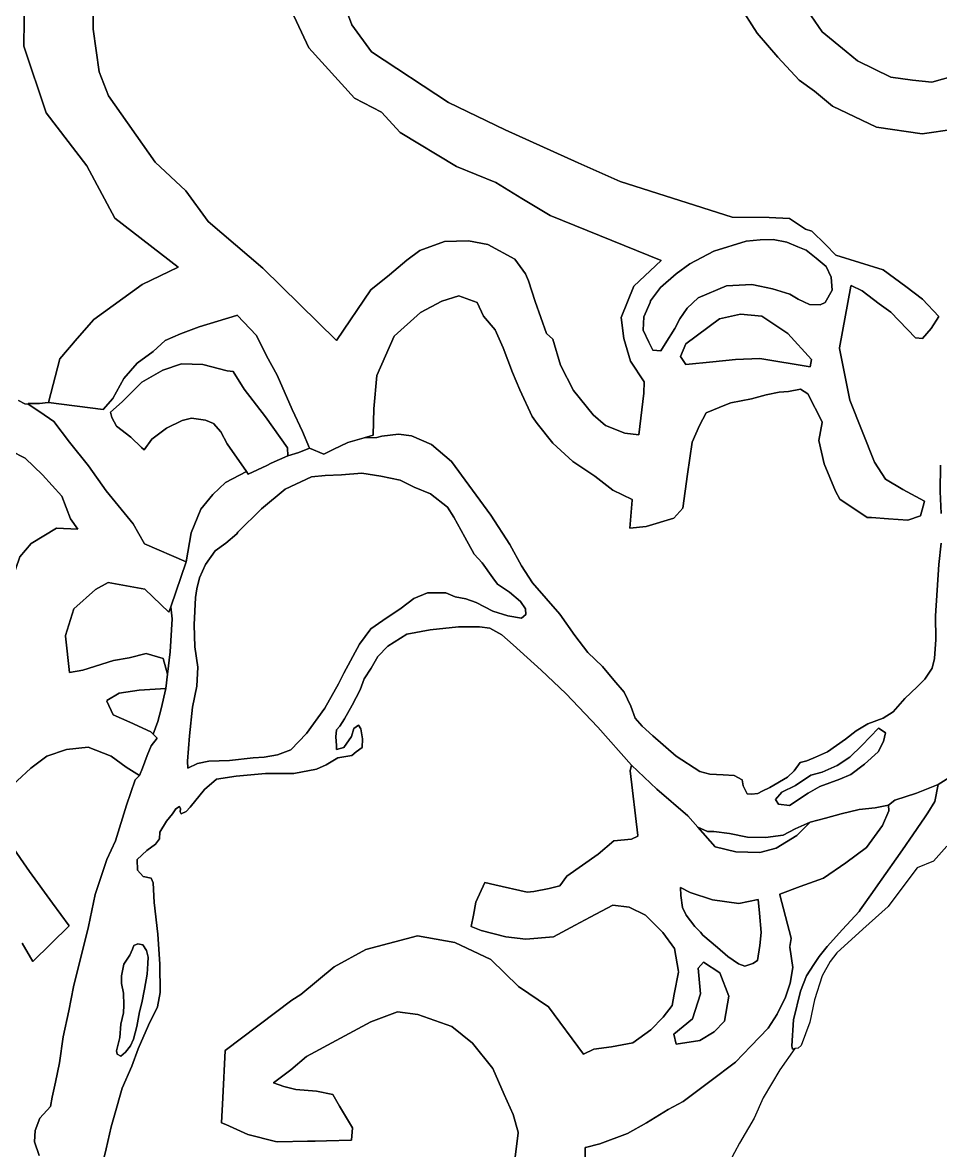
# Model space of a CAD drawing. Header units: inches. Extents: x 288635 to 1232953, y 676945 to 1655780.
# Drawn here: x 583176 to 601569, y 1516182 to 1538781 of the extents above; entities that cross this region are included whole.
import ezdxf

# ---------------------------------------------------------------- set-up
doc = ezdxf.new("R2010")
doc.units = ezdxf.units.IN
doc.header["$MEASUREMENT"] = 0
doc.layers.add('Images', color=7, linetype='Continuous')
picture_1 = doc.add_image_def('image2.jpg', size_in_pixel=(2586, 3753))

msp = doc.modelspace()

# ---------------------------------------------------------------- linework, layer by layer
at = {"color": 1}
for points in [[(583230.8401, 1540398.098), (583200.1698, 1538306.1225), (583648.0283, 1536971.2996), (584463.7546, 1535908.2397), (585028.284, 1534864.1082), (586290.8672, 1533877.3264), (585571.3292, 1533534.2277), (584601.7805, 1532830.0529), (584268.3102, 1532448.6641), (583919.6372, 1532041.9838), (583695.4647, 1531169.2597), (583692.1121, 1531169.6886), (583514.3742, 1531146.1751), (583449.7668, 1531147.6083), (583288.4437, 1531151.1867), (583308.9718, 1531137.2505), (583288.4437, 1531137.7058), (583221.4185, 1531138.3786), (583094.5496, 1531210.9954)], [(589424.5917, 1539677.5081), (589776.1631, 1538735.0328), (590165.1014, 1538195.2817), (591712.917, 1537179.2797), (592847.9817, 1536631.5911), (594308.4847, 1535972.7773), (595150.0947, 1535598.0659), (597398.7773, 1534884.2259), (598135.4352, 1534872.7092), (598542.6182, 1534854.9013), (598868.2841, 1534640.6591), (598991.3229, 1534601.7), (599266.7042, 1534333.7299), (599475.6411, 1534120.2417), (600422.5482, 1533827.0152), (600878.5981, 1533495.5447), (601211.9737, 1533241.5442), (601540.2068, 1532889.8659), (601386.5991, 1532651.7739), (601211.4481, 1532453.3329), (601069.0984, 1532461.2735), (600576.9725, 1532977.2121), (600338.847, 1533143.8999), (600002.6161, 1533409.0672), (599776.857, 1533511.8166), (599775.0558, 1533502.0546), (599547.1188, 1532266.7288), (599548.4168, 1532260.2827), (599547.1188, 1532253.2479), (599756.693, 1531212.4888), (600248.6907, 1529973.6955), (600471.1687, 1529632.0916), (600812.4819, 1529425.7162), (601248.6745, 1529193.9304), (601221.152, 1529091.3418), (601169.6701, 1528899.4461), (600915.6696, 1528812.1334), (600531.5792, 1528839.3217), (600185.2441, 1528863.8374), (600098.0963, 1528863.0774), (599552.4933, 1529229.4401), (599464.1327, 1529390.5132), (599241.8823, 1529938.2018), (599130.2415, 1530405.4458), (599199.1894, 1530766.5324), (599197.3156, 1530770.1998), (599199.1894, 1530780.0133), (598913.6186, 1531338.9156), (598762.0669, 1531438.0519), (598527.5059, 1531390.7672), (598337.0055, 1531374.8922), (598075.0674, 1531319.3296), (597781.3794, 1531239.9544), (597366.2174, 1531162.9802), (597279.2057, 1531127.2922), (596871.8474, 1530960.2134), (596741.5648, 1530708.1409), (596590.752, 1530374.7652), (596502.0136, 1529731.1795), (596408.1891, 1529049.2), (596225.6262, 1528850.7621), (595670.0001, 1528684.0743), (595344.0377, 1528651.0401), (595394.1309, 1529212.3602), (595392.9765, 1529212.9056), (595394.1309, 1529225.8411), (595001.9909, 1529411.0943), (594643.0582, 1529689.7625), (594204.2054, 1529988.4413), (593803.5013, 1530350.8513), (593488.7822, 1530746.4132), (593388.7298, 1530885.4345), (593142.2321, 1531420.2022), (592996.7109, 1531770.7758), (592804.8876, 1532266.8705), (592646.1373, 1532624.0588), (592409.832, 1532900.4933), (592288.9491, 1533173.0703), (591918.5317, 1533305.3622), (591574.5727, 1533199.5287), (591151.2385, 1532974.6324), (590622.0708, 1532498.3814), (590277.3814, 1531710.4677), (590212.7753, 1531040.5983), (590200.0211, 1530511.7382), (590020.2266, 1530460.6328), (589696.0273, 1530368.4813), (589403.2457, 1530224.4832), (589213.6085, 1530131.2144), (589212.0234, 1530130.4348), (588922.9814, 1530250.3494), (588784.8666, 1530588.4167), (588579.61, 1531030.6769), (588275.5426, 1531712.8981), (588063.8755, 1532103.1593), (587866.2147, 1532513.8552), (587473.7074, 1532916.5029), (587464.2243, 1532913.5948), (586716.3128, 1532684.2402), (586344.0804, 1532546.3372), (586033.1944, 1532407.4307), (585792.8681, 1532189.0063), (585473.7951, 1531955.5984), (585206.3698, 1531646.7521), (584988.0881, 1531249.8763), (584790.1919, 1531029.2137), (583695.4647, 1531169.2597), (583919.6372, 1532041.9838), (584268.3102, 1532448.6641), (584601.7805, 1532830.0529), (585571.3292, 1533534.2277), (586290.8672, 1533877.3264), (585028.284, 1534864.1082), (584463.7546, 1535908.2397), (583648.0283, 1536971.2996), (583200.1698, 1538306.1225), (583230.8401, 1540398.098)], [(584611.6908, 1540364.9704), (584588.123, 1538647.1915), (584709.4234, 1537796.8672), (584899.5308, 1537311.9992), (585832.3986, 1535985.91), (586448.1606, 1535406.3668), (586897.1692, 1534794.6595), (587990.104, 1533860.6003), (589467.0152, 1532410.984), (590157.0747, 1533425.5441), (590526.4898, 1533726.791), (590875.7405, 1534020.4791), (591134.4239, 1534211.8203), (591630.9733, 1534395.9234), (592113.993, 1534409.4174), (592500.7823, 1534332.7866), (593043.237, 1534038.8301), (593256.2558, 1533745.2164), (593312.5579, 1533607.7283), (593447.4957, 1533194.9775), (593677.6837, 1532552.0387), (593805.1767, 1532435.4655), (593958.4027, 1531916.5929), (594214.7091, 1531410.5653), (594610.6106, 1530919.4203), (594856.8434, 1530709.4456), (595247.4965, 1530554.2778), (595522.3364, 1530520.0564), (595625.4431, 1531356.6739), (595630.3126, 1531583.6617), (595360.437, 1531996.4126), (595225.4992, 1532448.851), (595174.2751, 1532872.6023), (595425.1716, 1533499.0054), (595972.0256, 1534013.2878), (593747.3862, 1534913.5703), (593180.5306, 1535258.7316), (592661.9462, 1535576.2322), (591871.3103, 1535896.0998), (590745.4546, 1536577.3742), (590365.3583, 1536983.8184), (589825.0954, 1537264.5526), (588912.7869, 1538272.5876), (588465.717, 1539228.5673)], [(588465.717, 1539228.5673), (588912.7869, 1538272.5876), (589825.0954, 1537264.5526), (590365.3583, 1536983.8184), (590745.4546, 1536577.3742), (591871.3103, 1535896.0998), (592661.9462, 1535576.2322), (593180.5306, 1535258.7316), (593747.3862, 1534913.5703), (595972.0256, 1534013.2878), (595425.1716, 1533499.0054), (595174.2751, 1532872.6023), (595225.4992, 1532448.851), (595360.437, 1531996.4126), (595630.3126, 1531583.6617), (595625.4431, 1531356.6739), (595522.3364, 1530520.0564), (595247.4965, 1530554.2778), (594856.8434, 1530709.4456), (594610.6106, 1530919.4203), (594214.7091, 1531410.5653), (593958.4027, 1531916.5929), (593805.1767, 1532435.4655), (593677.6837, 1532552.0387), (593447.4957, 1533194.9775), (593312.5579, 1533607.7283), (593256.2558, 1533745.2164), (593043.237, 1534038.8301), (592500.7823, 1534332.7866), (592113.993, 1534409.4174), (591630.9733, 1534395.9234), (591134.4239, 1534211.8203), (590875.7405, 1534020.4791), (590526.4898, 1533726.791), (590157.0747, 1533425.5441), (589467.0152, 1532410.984), (587990.104, 1533860.6003), (586897.1692, 1534794.6595), (586448.1606, 1535406.3668), (585832.3986, 1535985.91), (584899.5308, 1537311.9992), (584709.4234, 1537796.8672), (584588.123, 1538647.1915), (584611.6908, 1540364.9704)], [(598609.3324, 1539453.7894), (599198.8214, 1538594.4295), (599682.8935, 1538199.1659), (599906.64, 1538014.8766), (600573.3913, 1537684.6759), (601011.5422, 1537627.5258), (601398.893, 1537589.4257), (601824.3438, 1537703.7259), (602164.2516, 1537860.2954), (602832.8006, 1538340.2203), (602825.4138, 1538348.3985), (602832.8006, 1538353.7012), (601943.847, 1539337.8998)], [(601850.3254, 1536647.3892), (601202.6241, 1536552.139), (600288.2222, 1536685.4892), (599405.5705, 1537104.5901), (599046.8807, 1537407.5889), (598737.6185, 1537629.324), (598308.9927, 1538089.6999), (597896.2418, 1538565.9508), (597531.1161, 1539145.3895)], [(583094.5496, 1531210.9954), (583221.4185, 1531138.3786), (583288.4437, 1531137.7058), (583523.4855, 1530978.1391), (583801.3303, 1530789.514), (584118.4892, 1530372.3968), (584499.4899, 1529896.1459), (584848.7406, 1529398.7282), (585389.0534, 1528734.1216), (585622.6699, 1528335.3103), (586455.1787, 1527974.5111), (586146.2811, 1527070.7403), (586110.2442, 1526965.3038), (585625.9677, 1527427.0478), (584888.6569, 1527564.8645), (584636.6996, 1527423.2036), (584203.156, 1527030.9543), (584033.5654, 1526502.9134), (584034.6634, 1526492.8511), (584033.5654, 1526489.4325), (584113.4117, 1525757.6777), (584385.1158, 1525803.0846), (584999.8842, 1525995.849), (585309.4473, 1526051.4116), (585650.7605, 1526138.7243), (585992.0737, 1526035.5366), (586078.3402, 1525721.84), (586047.6363, 1525437.8288), (585515.8227, 1525406.0787), (585111.0094, 1525342.5786), (584865.0759, 1525200.5801), (584869.9356, 1525189.9051), (584865.0759, 1525187.0992), (584991.9467, 1524908.4093), (585325.3223, 1524765.534), (585746.0107, 1524567.0961), (585791.7987, 1524524.0015), (585874.8159, 1524445.8677), (585750.0377, 1524289.0099), (585674.8545, 1524093.581), (585577.6618, 1523840.9411), (585520.0452, 1523691.1742), (585253.8847, 1523858.2631), (584952.2591, 1524080.5135), (584491.8832, 1524263.0764), (584055.3198, 1524215.4513), (583661.7757, 1524084.6123), (583340.9434, 1523842.3881), (582794.6267, 1523331.5217)], [(584813.8824, 1516044.6114), (584849.4425, 1516212.2518), (584949.8785, 1516654.636), (585018.6703, 1516887.4698), (585172.1289, 1517432.5125), (585367.921, 1517871.7217), (585489.6296, 1518215.6808), (585701.2967, 1518691.9317), (585881.2137, 1519062.3491), (585934.1305, 1519348.0997), (585928.8388, 1519914.3092), (585886.5054, 1520517.5604), (585812.4219, 1521152.5616), (585791.2552, 1521544.1458), (585754.2134, 1521634.1043), (585595.4631, 1521671.146), (585479.0462, 1521798.1463), (585473.7546, 1522009.8134), (585664.2549, 1522195.0221), (585838.8803, 1522316.7306), (585918.2554, 1522422.5642), (585923.5471, 1522560.1478), (586062.1891, 1522780.9166), (586179.0293, 1522928.2369), (586250.1494, 1523029.8371), (586321.2696, 1523070.4771), (586340.3196, 1523026.0271), (586333.9696, 1522965.7019), (586353.0196, 1522924.4269), (586451.4448, 1522972.0519), (586531.3492, 1523059.6468), (586823.4497, 1523415.2476), (587064.7502, 1523618.448), (587458.451, 1523681.9481), (588042.6522, 1523732.7482), (588614.1533, 1523732.7482), (589063.7342, 1523821.6484), (589261.8546, 1523908.0085), (589490.4551, 1524045.1688), (589774.9357, 1524095.9689), (589861.2958, 1524167.0891), (589978.1361, 1524253.4492), (589988.2961, 1524426.1696), (589957.816, 1524629.37), (589907.0159, 1524705.5701), (589815.5757, 1524634.45), (589764.7756, 1524476.9697), (589612.3753, 1524258.5292), (589470.135, 1524212.8092), (589465.055, 1524294.0893), (589454.895, 1524471.8897), (589470.135, 1524609.0499), (589536.1752, 1524685.2501), (589627.6154, 1524832.5704), (589780.0157, 1525101.8109), (589942.576, 1525411.6915), (590023.8562, 1525630.132), (590161.0164, 1525843.4924), (590298.1767, 1526077.1729), (590496.2971, 1526285.4533), (590877.2979, 1526524.2138), (591344.6588, 1526610.5739), (591908.5399, 1526671.5341), (592330.1808, 1526671.5341), (592538.4612, 1526646.134), (592782.3017, 1526514.0538), (593005.8221, 1526315.9334), (593569.7032, 1525807.9323), (594062.4642, 1525340.5714), (594062.4642, 1525340.5714), (594702.5455, 1524659.85), (595379.2852, 1523901.3726), (595353.6273, 1523789.658), (595503.2583, 1522492.0442), (595501.7814, 1522491.371), (595503.2583, 1522478.5633), (595378.7234, 1522421.798), (595023.4427, 1522382.1102), (594712.1025, 1522117.9397), (594079.9052, 1521678.7937), (593943.2791, 1521481.2021), (593731.612, 1521428.2854), (593424.0333, 1521368.754), (593289.4089, 1521359.8867), (592637.5575, 1521505.5732), (592441.5201, 1521549.3868), (592256.557, 1521157.0869), (592211.8576, 1520897.0177), (592166.1736, 1520671.9035), (592364.294, 1520590.6234), (592857.055, 1520458.5431), (593258.3758, 1520412.823), (593817.1769, 1520463.6231), (594252.7087, 1520692.6895), (594553.3667, 1520859.1632), (595001.6145, 1521097.8072), (595332.3444, 1521058.1197), (595656.4596, 1520892.7548), (596007.0332, 1520548.7957), (596238.5441, 1520231.2951), (596317.9193, 1519768.2733), (596316.6953, 1519761.9321), (596317.9193, 1519754.7924), (596232.1623, 1519310.4944), (596193.7302, 1519088.2065), (596015.1361, 1518854.0497), (595768.386, 1518595.6165), (595403.9474, 1518338.1112), (594975.3215, 1518258.7361), (594622.1021, 1518211.111), (594414.2839, 1518112.3713), (593712.0503, 1519056.7181), (593116.7382, 1519468.5279), (592560.1839, 1520008.7195), (591840.5158, 1520347.3868), (591089.6098, 1520479.6663), (590051.9289, 1520209.8032), (589416.9276, 1519860.5525), (588753.6661, 1519305.5535), (588573.7624, 1519195.4521), (587235.8575, 1518181.0076), (587188.0564, 1517238.494), (587162.6881, 1516738.2964), (587247.657, 1516699.6742), (587688.8593, 1516499.1277), (588246.603, 1516362.8298), (588288.7528, 1516352.5295), (588883.0026, 1516366.0352), (589036.6577, 1516369.5274), (589268.8192, 1516374.8038), (589770.8372, 1516386.2133), (589788.7635, 1516635.2073), (589530.3375, 1517067.6752), (589392.7539, 1517300.509), (589064.6699, 1517369.3008), (588651.919, 1517401.0509), (588409.0198, 1517461.0413), (588204.7738, 1517535.3284), (588548.7328, 1517799.9123), (588863.9443, 1518064.7225), (589546.6873, 1518434.6696), (590157.876, 1518757.462), (590691.1215, 1518958.3497), (591093.8513, 1518908), (591775.2964, 1518665.0091), (592192.4333, 1518328.3496), (592600.5236, 1517825.2265), (592824.8814, 1517304.8966), (593007.4442, 1516900.0832), (593105.5103, 1516549.0956), (593104.3949, 1516539.6069), (593105.5103, 1516535.6147), (593029.5809, 1515889.7027)], [(582794.6267, 1523331.5217), (583340.9434, 1523842.3881), (583661.7757, 1524084.6123), (584055.3198, 1524215.4513), (584491.8832, 1524263.0764), (584952.2591, 1524080.5135), (585253.8847, 1523858.2631), (585520.0452, 1523691.1742), (585431.4211, 1523607.8999), (585262.0875, 1523099.8989), (585039.837, 1522385.5224), (584865.2117, 1522009.8134), (584632.3779, 1521311.312), (584500.0859, 1520665.7273), (584198.4603, 1519459.2249), (584103.2101, 1518977.6823), (583992.0849, 1518459.0979), (583918.0014, 1517940.5135), (583833.3346, 1517548.9294), (583769.8345, 1517252.5955), (583738.0844, 1517062.0951), (583523.5598, 1516826.933), (583427.0396, 1516583.0925), (583416.8796, 1516354.492), (583508.3198, 1516080.1715)], [(593029.5809, 1515889.7027), (593105.5103, 1516535.6147), (593104.3949, 1516539.6069), (593105.5103, 1516549.0956), (593007.4442, 1516900.0832), (592824.8814, 1517304.8966), (592600.5236, 1517825.2265), (592192.4333, 1518328.3496), (591775.2964, 1518665.0091), (591093.8513, 1518908), (590691.1215, 1518958.3497), (590157.876, 1518757.462), (589546.6873, 1518434.6696), (588863.9443, 1518064.7225), (588548.7328, 1517799.9123), (588204.7738, 1517535.3284), (588409.0198, 1517461.0413), (588651.919, 1517401.0509), (589064.6699, 1517369.3008), (589392.7539, 1517300.509), (589530.3375, 1517067.6752), (589788.7635, 1516635.2073), (589770.8372, 1516386.2133), (589268.8192, 1516374.8038), (589036.6577, 1516369.5274), (588883.0026, 1516366.0352), (588288.7528, 1516352.5295), (588246.603, 1516362.8298), (587688.8593, 1516499.1277), (587247.657, 1516699.6742), (587162.6881, 1516738.2964), (587188.0564, 1517238.494), (587235.8575, 1518181.0076), (588573.7624, 1519195.4521), (588753.6661, 1519305.5535), (589416.9276, 1519860.5525), (590051.9289, 1520209.8032), (591089.6098, 1520479.6663), (591840.5158, 1520347.3868), (592560.1839, 1520008.7195), (593116.7382, 1519468.5279), (593712.0503, 1519056.7181), (594414.2839, 1518112.3713), (594622.1021, 1518211.111), (594975.3215, 1518258.7361), (595403.9474, 1518338.1112), (595768.386, 1518595.6165), (596015.1361, 1518854.0497), (596193.7302, 1519088.2065), (596232.1623, 1519310.4944), (596317.9193, 1519754.7924), (596316.6953, 1519761.9321), (596317.9193, 1519768.2733), (596238.5441, 1520231.2951), (596007.0332, 1520548.7957), (595656.4596, 1520892.7548), (595332.3444, 1521058.1197), (595001.6145, 1521097.8072), (594553.3667, 1520859.1632), (594252.7087, 1520692.6895), (593817.1769, 1520463.6231), (593258.3758, 1520412.823), (592857.055, 1520458.5431), (592364.294, 1520590.6234), (592166.1736, 1520671.9035), (592211.8576, 1520897.0177), (592256.557, 1521157.0869), (592441.5201, 1521549.3868), (592637.5575, 1521505.5732), (593289.4089, 1521359.8867), (593424.0333, 1521368.754), (593731.612, 1521428.2854), (593943.2791, 1521481.2021), (594079.9052, 1521678.7937), (594712.1025, 1522117.9397), (595023.4427, 1522382.1102), (595378.7234, 1522421.798), (595503.2583, 1522478.5633), (595501.7814, 1522491.371), (595503.2583, 1522492.0442), (595353.6273, 1523789.658), (595379.2852, 1523901.3726), (595884.6632, 1523420.9326), (596509.8383, 1522885.6309), (596710.3971, 1522656.8496), (597054.5995, 1522264.2113), (597472.1664, 1522164.1592), (597472.1664, 1522164.1592), (597948.4173, 1522150.93), (598279.1471, 1522236.9198), (598689.2521, 1522494.8891), (598960.4506, 1522759.4729), (599264.722, 1522838.8481), (599582.2227, 1522924.8378), (599939.4109, 1523010.8276), (600263.5261, 1523043.9006), (600528.11, 1523096.8173), (600534.0607, 1522989.7055), (600405.6066, 1522693.7028), (600084.932, 1522250.4007), (599673.9966, 1521946.4212), (599225.0344, 1521635.2432), (598755.3981, 1521469.8783), (598348.9755, 1521317.3516), (598352.2056, 1521305.0829), (598580.8385, 1520436.6884), (598579.497, 1520428.3026), (598553.8835, 1520268.1862), (598554.8957, 1520261.0328), (598553.8835, 1520254.7053), (598611.939, 1519844.4121), (598554.9064, 1519535.4856), (598461.9769, 1519253.09), (598297.9502, 1518914.7715), (598116.9242, 1518633.1755), (597768.8819, 1518271.0709), (597462.0791, 1517951.872), (596946.1406, 1517561.6108), (596410.3582, 1517164.7351), (596112.7014, 1516999.3701), (595676.138, 1516734.7863), (595299.106, 1516523.1192), (594743.4799, 1516311.4521), (594454.9322, 1516243.4734), (594451.0913, 1516242.5685), (594451.1736, 1516229.3957), (594451.1754, 1516229.1074), (594451.0913, 1516229.0876), (594453.0483, 1515915.7236)], [(601694.2476, 1522276.3307), (601429.6638, 1521979.9967), (601101.5798, 1521842.4131), (600836.9959, 1521493.1624), (600519.4953, 1521069.8283), (600011.4943, 1520614.744), (599492.9099, 1520138.4931), (599360.9345, 1519968.8104), (599198.5375, 1519680.2517), (599046.1372, 1519201.8841), (598948.7704, 1518753.1498), (598779.4367, 1518283.2489), (598720.1699, 1518228.2154), (598652.4069, 1518225.1134), (598652.4069, 1518225.1134), (598601.3107, 1518209.6539), (598597.76, 1518238.0598), (598593.1697, 1518274.7822), (598627.0364, 1518795.4832), (598762.5033, 1519371.2177), (598885.2702, 1519680.2517), (599030.7873, 1519904.876), (599136.6489, 1520068.287), (599300.1526, 1520265.7434), (599603.6463, 1520607.2305), (599937.9384, 1520967.2529), (599961.0224, 1520999.7186), (600210.5454, 1521350.6564), (600270.3376, 1521434.7502), (600679.7114, 1522022.5933), (600855.5303, 1522275.0617), (600892.9356, 1522329.844), (600940.5077, 1522399.5162), (600940.5115, 1522399.5218), (600940.5165, 1522399.5292), (600940.521, 1522399.5358), (600940.5235, 1522399.5395), (601260.2254, 1522867.7617), (601313.8221, 1522946.2579), (601455.6812, 1523176.1675), (601525.6636, 1523516.2888), (601972.835, 1523797.3057)], [(594453.0483, 1515915.7236), (594451.0913, 1516229.0876), (594451.1754, 1516229.1074), (594451.1736, 1516229.3957), (594451.0913, 1516242.5685), (594454.9322, 1516243.4734), (594743.4799, 1516311.4521), (595299.106, 1516523.1192), (595676.138, 1516734.7863), (596112.7014, 1516999.3701), (596410.3582, 1517164.7351), (596946.1406, 1517561.6108), (597462.0791, 1517951.872), (597768.8819, 1518271.0709), (598116.9242, 1518633.1755), (598297.9502, 1518914.7715), (598461.9769, 1519253.09), (598554.9064, 1519535.4856), (598611.939, 1519844.4121), (598553.8835, 1520254.7053), (598554.8957, 1520261.0328), (598553.8835, 1520268.1862), (598579.497, 1520428.3026), (598580.8385, 1520436.6884), (598352.2056, 1521305.0829), (598348.9755, 1521317.3516), (598755.3981, 1521469.8783), (599225.0344, 1521635.2432), (599673.9966, 1521946.4212), (600084.932, 1522250.4007), (600405.6066, 1522693.7028), (600534.0607, 1522989.7055), (600528.11, 1523096.8173), (600656.2208, 1523197.0096), (601090.1383, 1523339.8849), (601259.472, 1523408.6767), (601525.6636, 1523516.2888), (601455.6812, 1523176.1675), (601313.8221, 1522946.2579), (601260.2254, 1522867.7617), (600940.5235, 1522399.5395), (600940.521, 1522399.5358), (600940.5165, 1522399.5292), (600940.5115, 1522399.5218), (600940.5077, 1522399.5162), (600892.9356, 1522329.844), (600855.5303, 1522275.0617), (600679.7114, 1522022.5933), (600270.3376, 1521434.7502), (600210.5454, 1521350.6564), (599961.0224, 1520999.7186), (599937.9384, 1520967.2529), (599603.6463, 1520607.2305), (599300.1526, 1520265.7434), (599136.6489, 1520068.287), (599030.7873, 1519904.876), (598885.2702, 1519680.2517), (598762.5033, 1519371.2177), (598627.0364, 1518795.4832), (598593.1697, 1518274.7822), (598597.76, 1518238.0598), (598601.3107, 1518209.6539), (598652.4069, 1518225.1134), (598349.7032, 1517800.1853), (598019.5025, 1517232.9175), (597833.2355, 1516826.5167), (597545.3682, 1516326.9823), (597240.5676, 1515768.1812)], [(582944.0676, 1522312.8416), (583317.1308, 1521773.0906), (583777.5067, 1521138.0893), (584113.0805, 1520685.4549), (583380.6309, 1519968.8803), (583166.318, 1520334.0061)], [(583166.318, 1520334.0061), (583380.6309, 1519968.8803), (584113.0805, 1520685.4549), (583777.5067, 1521138.0893), (583317.1308, 1521773.0906), (582944.0676, 1522312.8416)]]:
    msp.add_lwpolyline(points, dxfattribs=at)
at = {"color": 1, "ltscale": 3}
for points in [[(601586.286, 1528350.6799), (601535.4859, 1527923.959), (601471.1391, 1526890.6003), (601476.4308, 1526419.641), (601449.9724, 1526038.6402), (601402.3473, 1525848.1399), (601259.472, 1525625.8894), (601100.7217, 1525472.4308), (600857.3045, 1525239.597), (600624.4707, 1524969.7214), (600418.0953, 1524842.7212), (600116.4697, 1524731.596), (599878.3442, 1524588.7207), (599666.6772, 1524419.387), (599306.8431, 1524165.3865), (599068.7176, 1524064.8446), (598888.8006, 1523985.4695), (598756.5087, 1523953.7194), (598634.8001, 1523789.6774), (598502.5082, 1523662.6772), (598153.2575, 1523456.3018), (597999.7988, 1523382.2183), (597909.8403, 1523334.5932), (597782.8401, 1523318.7181), (597692.8815, 1523324.0098), (597613.5064, 1523488.0518), (597597.6314, 1523609.7604), (597438.881, 1523694.4272), (597216.6306, 1523705.0106), (596946.7551, 1523720.8856), (596750.963, 1523773.8024), (596274.712, 1524080.7197), (595803.7528, 1524488.1788), (595591.5473, 1524680.1701), (595451.847, 1524845.2704), (595362.9468, 1525086.5709), (595229.5966, 1525365.9715), (595026.3962, 1525607.2719), (594797.7957, 1525880.3225), (594505.6951, 1526159.723), (594245.3446, 1526502.6237), (593940.544, 1526928.0746), (593394.4429, 1527556.7258), (593172.1924, 1527893.2765), (592937.242, 1528325.0774), (592556.2412, 1528909.2785), (592118.0903, 1529512.5297), (591768.8396, 1529988.7807), (591368.7888, 1530325.3314), (590968.738, 1530503.1317), (590708.3875, 1530534.8818), (590378.1869, 1530490.4317), (590276.5867, 1530465.0317), (590020.2266, 1530460.6328), (590200.0211, 1530511.7382), (590212.7753, 1531040.5983), (590277.3814, 1531710.4677), (590622.0708, 1532498.3814), (591151.2385, 1532974.6324), (591574.5727, 1533199.5287), (591918.5317, 1533305.3622), (592288.9491, 1533173.0703), (592409.832, 1532900.4933), (592646.1373, 1532624.0588), (592804.8876, 1532266.8705), (592996.7109, 1531770.7758), (593142.2321, 1531420.2022), (593388.7298, 1530885.4345), (593488.7822, 1530746.4132), (593803.5013, 1530350.8513), (594204.2054, 1529988.4413), (594643.0582, 1529689.7625), (595001.9909, 1529411.0943), (595394.1309, 1529225.8411), (595392.9765, 1529212.9056), (595394.1309, 1529212.3602), (595344.0377, 1528651.0401), (595670.0001, 1528684.0743), (596225.6262, 1528850.7621), (596408.1891, 1529049.2), (596502.0136, 1529731.1795), (596590.752, 1530374.7652), (596741.5648, 1530708.1409), (596871.8474, 1530960.2134), (597279.2057, 1531127.2922), (597366.2174, 1531162.9802), (597781.3794, 1531239.9544), (598075.0674, 1531319.3296), (598337.0055, 1531374.8922), (598527.5059, 1531390.7672), (598762.0669, 1531438.0519), (598913.6186, 1531338.9156), (599199.1894, 1530780.0133), (599197.3156, 1530770.1998), (599199.1894, 1530766.5324), (599130.2415, 1530405.4458), (599241.8823, 1529938.2018), (599464.1327, 1529390.5132), (599552.4933, 1529229.4401), (600098.0963, 1528863.0774), (600185.2441, 1528863.8374), (600531.5792, 1528839.3217), (600915.6696, 1528812.1334), (601169.6701, 1528899.4461), (601221.152, 1529091.3418), (601248.6745, 1529193.9304), (600812.4819, 1529425.7162), (600471.1687, 1529632.0916), (600248.6907, 1529973.6955), (599756.693, 1531212.4888), (599547.1188, 1532253.2479), (599548.4168, 1532260.2827), (599547.1188, 1532266.7288), (599775.0558, 1533502.0546), (599776.857, 1533511.8166), (600002.6161, 1533409.0672), (600338.847, 1533143.8999), (600576.9725, 1532977.2121), (601069.0984, 1532461.2735), (601211.4481, 1532453.3329), (601386.5991, 1532651.7739), (601540.2068, 1532889.8659), (601211.9737, 1533241.5442), (600878.5981, 1533495.5447), (600422.5482, 1533827.0152), (599475.6411, 1534120.2417), (599266.7042, 1534333.7299), (598991.3229, 1534601.7), (598868.2841, 1534640.6591), (598542.6182, 1534854.9013), (598135.4352, 1534872.7092), (597398.7773, 1534884.2259), (595150.0947, 1535598.0659), (594308.4847, 1535972.7773), (592847.9817, 1536631.5911), (591712.917, 1537179.2797), (590165.1014, 1538195.2817), (589776.1631, 1538735.0328), (589424.5917, 1539677.5081)], [(601943.847, 1539337.8998), (602832.8006, 1538353.7012), (602825.4138, 1538348.3985), (602832.8006, 1538340.2203), (602164.2516, 1537860.2954), (601824.3438, 1537703.7259), (601398.893, 1537589.4257), (601011.5422, 1537627.5258), (600573.3913, 1537684.6759), (599906.64, 1538014.8766), (599682.8935, 1538199.1659), (599198.8214, 1538594.4295), (598609.3324, 1539453.7894)], [(597531.1161, 1539145.3895), (597896.2418, 1538565.9508), (598308.9927, 1538089.6999), (598737.6185, 1537629.324), (599046.8807, 1537407.5889), (599405.5705, 1537104.5901), (600288.2222, 1536685.4892), (601202.6241, 1536552.139), (601850.3254, 1536647.3892)], [(583508.3198, 1516080.1715), (583416.8796, 1516354.492), (583427.0396, 1516583.0925), (583523.5598, 1516826.933), (583738.0844, 1517062.0951), (583769.8345, 1517252.5955), (583833.3346, 1517548.9294), (583918.0014, 1517940.5135), (583992.0849, 1518459.0979), (584103.2101, 1518977.6823), (584198.4603, 1519459.2249), (584500.0859, 1520665.7273), (584632.3779, 1521311.312), (584865.2117, 1522009.8134), (585039.837, 1522385.5224), (585262.0875, 1523099.8989), (585431.4211, 1523607.8999), (585520.0452, 1523691.1742), (585577.6618, 1523840.9411), (585674.8545, 1524093.581), (585750.0377, 1524289.0099), (585874.8159, 1524445.8677), (585791.7987, 1524524.0015), (585888.7279, 1524775.4203), (585952.228, 1525029.4208), (586047.6363, 1525437.8288), (586078.3402, 1525721.84), (586136.3784, 1526172.4231), (586174.4785, 1526832.8244), (586146.2811, 1527070.7403), (586455.1787, 1527974.5111), (586555.4792, 1528553.6778), (586745.9796, 1529029.9288), (586987.2801, 1529322.0294), (587241.2806, 1529563.3299), (587664.8053, 1529784.9678), (587700.0124, 1529735.0911), (588072.289, 1529907.4931), (588156.4799, 1529953.4154), (588490.3845, 1530101.1139), (588714.4835, 1530166.5811), (588922.9814, 1530250.3494), (589212.0234, 1530130.4348), (589213.6085, 1530131.2144), (589403.2457, 1530224.4832), (589696.0273, 1530368.4813), (590020.2266, 1530460.6328), (590276.5867, 1530465.0317), (590378.1869, 1530490.4317), (590708.3875, 1530534.8818), (590968.738, 1530503.1317), (591368.7888, 1530325.3314), (591768.8396, 1529988.7807), (592118.0903, 1529512.5297), (592556.2412, 1528909.2785), (592937.242, 1528325.0774), (593172.1924, 1527893.2765), (593394.4429, 1527556.7258), (593940.544, 1526928.0746), (594245.3446, 1526502.6237), (594505.6951, 1526159.723), (594797.7957, 1525880.3225), (595026.3962, 1525607.2719), (595229.5966, 1525365.9715), (595362.9468, 1525086.5709), (595451.847, 1524845.2704), (595591.5473, 1524680.1701), (595803.7528, 1524488.1788), (596274.712, 1524080.7197), (596750.963, 1523773.8024), (596946.7551, 1523720.8856), (597216.6306, 1523705.0106), (597438.881, 1523694.4272), (597597.6314, 1523609.7604), (597613.5064, 1523488.0518), (597692.8815, 1523324.0098), (597782.8401, 1523318.7181), (597909.8403, 1523334.5932), (597999.7988, 1523382.2183), (598153.2575, 1523456.3018), (598502.5082, 1523662.6772), (598634.8001, 1523789.6774), (598756.5087, 1523953.7194), (598888.8006, 1523985.4695), (599068.7176, 1524064.8446), (599306.8431, 1524165.3865), (599666.6772, 1524419.387), (599878.3442, 1524588.7207), (600116.4697, 1524731.596), (600418.0953, 1524842.7212), (600624.4707, 1524969.7214), (600857.3045, 1525239.597), (601100.7217, 1525472.4308), (601259.472, 1525625.8894), (601402.3473, 1525848.1399), (601449.9724, 1526038.6402), (601476.4308, 1526419.641), (601471.1391, 1526890.6003), (601535.4859, 1527923.959), (601586.286, 1528350.6799)], [(601586.286, 1528945.0411), (601565.966, 1529387.0019), (601571.046, 1529915.323)], [(601571.046, 1529915.323), (601565.966, 1529387.0019), (601586.286, 1528945.0411)], [(601972.835, 1523797.3057), (601525.6636, 1523516.2888), (601259.472, 1523408.6767), (601090.1383, 1523339.8849), (600656.2208, 1523197.0096), (600528.11, 1523096.8173), (600263.5261, 1523043.9006), (599939.4109, 1523010.8276), (599582.2227, 1522924.8378), (599264.722, 1522838.8481), (598960.4506, 1522759.4729), (598655.9668, 1522625.5084), (598417.8413, 1522498.5082), (598063.2989, 1522450.8831), (597703.4649, 1522456.1747), (597343.6308, 1522535.5499), (597031.4219, 1522572.5916), (596904.4216, 1522572.5916), (596710.3971, 1522656.8496), (596509.8383, 1522885.6309), (595884.6632, 1523420.9326), (595379.2852, 1523901.3726), (594702.5455, 1524659.85), (594062.4642, 1525340.5714), (593569.7032, 1525807.9323), (593005.8221, 1526315.9334), (592782.3017, 1526514.0538), (592538.4612, 1526646.134), (592330.1808, 1526671.5341), (591908.5399, 1526671.5341), (591344.6588, 1526610.5739), (590877.2979, 1526524.2138), (590496.2971, 1526285.4533), (590298.1767, 1526077.1729), (590161.0164, 1525843.4924), (590023.8562, 1525630.132), (589942.576, 1525411.6915), (589780.0157, 1525101.8109), (589627.6154, 1524832.5704), (589536.1752, 1524685.2501), (589470.135, 1524609.0499), (589454.895, 1524471.8897), (589465.055, 1524294.0893), (589470.135, 1524212.8092), (589612.3753, 1524258.5292), (589764.7756, 1524476.9697), (589815.5757, 1524634.45), (589907.0159, 1524705.5701), (589957.816, 1524629.37), (589988.2961, 1524426.1696), (589978.1361, 1524253.4492), (589861.2958, 1524167.0891), (589774.9357, 1524095.9689), (589490.4551, 1524045.1688), (589261.8546, 1523908.0085), (589063.7342, 1523821.6484), (588614.1533, 1523732.7482), (588042.6522, 1523732.7482), (587458.451, 1523681.9481), (587064.7502, 1523618.448), (586823.4497, 1523415.2476), (586531.3492, 1523059.6468), (586451.4448, 1522972.0519), (586353.0196, 1522924.4269), (586333.9696, 1522965.7019), (586340.3196, 1523026.0271), (586321.2696, 1523070.4771), (586250.1494, 1523029.8371), (586179.0293, 1522928.2369), (586062.1891, 1522780.9166), (585923.5471, 1522560.1478), (585918.2554, 1522422.5642), (585838.8803, 1522316.7306), (585664.2549, 1522195.0221), (585473.7546, 1522009.8134), (585479.0462, 1521798.1463), (585595.4631, 1521671.146), (585754.2134, 1521634.1043), (585791.2552, 1521544.1458), (585812.4219, 1521152.5616), (585886.5054, 1520517.5604), (585928.8388, 1519914.3092), (585934.1305, 1519348.0997), (585881.2137, 1519062.3491), (585701.2967, 1518691.9317), (585489.6296, 1518215.6808), (585367.921, 1517871.7217), (585172.1289, 1517432.5125), (585018.6703, 1516887.4698), (584949.8785, 1516654.636), (584849.4425, 1516212.2518), (584813.8824, 1516044.6114)]]:
    msp.add_lwpolyline(points, dxfattribs=at)
at = {"color": 1}
for points in [[(595806.5808, 1532214.9956), (595968.5062, 1532205.4706), (596054.2313, 1532345.1709), (596247.9067, 1532649.9715), (596349.8671, 1532844.5021), (596494.3883, 1533059.2951), (596715.5619, 1533267.415), (597281.7966, 1533504.3501), (597790.3252, 1533532.8061), (597949.8795, 1533498.9682), (598203.88, 1533443.0881), (598549.3207, 1533341.4879), (598716.961, 1533239.8877), (598943.9709, 1533134.6078), (599158.0244, 1533122.5987), (599260.5221, 1533173.8476), (599397.6824, 1533417.688), (599382.4423, 1533681.8486), (599280.8421, 1533895.209), (599077.6417, 1534062.8493), (598879.5213, 1534220.3297), (598711.881, 1534286.3698), (598488.3605, 1534377.81), (598214.04, 1534433.6901), (597954.9595, 1534428.6101), (597675.5589, 1534398.13), (597029.3816, 1534200.4329), (596544.664, 1533948.5491), (596275.8468, 1533743.232), (595957.3377, 1533474.4387), (595758.3487, 1533205.2181), (595751.4191, 1533173.7845), (595625.6055, 1532888.097), (595609.7304, 1532618.2214), (595727.2057, 1532376.921), (595806.5808, 1532214.9956)], [(599382.4423, 1533681.8486), (599397.6824, 1533417.688), (599260.5221, 1533173.8476), (599158.0244, 1533122.5987), (598943.9709, 1533134.6078), (598716.961, 1533239.8877), (598549.3207, 1533341.4879), (598203.88, 1533443.0881), (597949.8795, 1533498.9682), (597790.3252, 1533532.8061), (597281.7966, 1533504.3501), (596715.5619, 1533267.415), (596494.3883, 1533059.2951), (596349.8671, 1532844.5021), (596247.9067, 1532649.9715), (596054.2313, 1532345.1709), (595968.5062, 1532205.4706), (595806.5808, 1532214.9956), (595727.2057, 1532376.921), (595609.7304, 1532618.2214), (595625.6055, 1532888.097), (595751.4191, 1533173.7845), (595758.3487, 1533205.2181), (595957.3377, 1533474.4387), (596275.8468, 1533743.232), (596544.664, 1533948.5491), (597029.3816, 1534200.4329), (597675.5589, 1534398.13), (597954.9595, 1534428.6101), (598214.04, 1534433.6901), (598488.3605, 1534377.81), (598711.881, 1534286.3698), (598879.5213, 1534220.3297), (599077.6417, 1534062.8493), (599280.8421, 1533895.209), (599382.4423, 1533681.8486)], [(596469.272, 1532343.8548), (596362.1515, 1532093.2503), (596469.272, 1531931.104), (597009.8528, 1531985.3), (597460.7037, 1532029.7501), (597949.6547, 1532048.8002), (598958.477, 1531880.3039), (598983.877, 1532032.7042), (598508.4558, 1532550.4512), (597993.275, 1532896.3059), (597562.3039, 1532937.8019), (597142.3733, 1532845.5058), (596469.272, 1532343.8548)], [(598508.4558, 1532550.4512), (598983.877, 1532032.7042), (598958.477, 1531880.3039), (597949.6547, 1532048.8002), (597460.7037, 1532029.7501), (597009.8528, 1531985.3), (596469.272, 1531931.104), (596362.1515, 1532093.2503), (596469.272, 1532343.8548), (597142.3733, 1532845.5058), (597562.3039, 1532937.8019), (597993.275, 1532896.3059), (598508.4558, 1532550.4512)], [(588063.8755, 1532103.1593), (588275.5426, 1531712.8981), (588579.61, 1531030.6769), (588784.8666, 1530588.4167), (588922.9814, 1530250.3494), (588714.4835, 1530166.5811), (588490.3845, 1530101.1139), (588487.2097, 1530257.4351), (588044.0318, 1530879.2072), (587619.0821, 1531432.17), (587394.3322, 1531791.7698), (587274.9252, 1531800.6148), (586787.2584, 1531930.9281), (586363.9242, 1531944.1573), (585986.8922, 1531818.4799), (585563.558, 1531573.7398), (585173.2969, 1531183.4786), (584940.7149, 1530971.5707), (584961.6298, 1530866.2297), (585060.8487, 1530694.2502), (585345.2764, 1530475.9685), (585560.9654, 1530265.6717), (585609.8602, 1530217.9993), (585768.6105, 1530436.2809), (586059.6528, 1530654.5626), (586377.1534, 1530806.6984), (586564.1496, 1530852.2835), (586838.7061, 1530813.0612), (586998.9255, 1530747.167), (587151.0612, 1530581.8021), (587275.2695, 1530336.8102), (587664.8053, 1529784.9678), (587241.2806, 1529563.3299), (586987.2801, 1529322.0294), (586745.9796, 1529029.9288), (586555.4792, 1528553.6778), (586455.1787, 1527974.5111), (585622.6699, 1528335.3103), (585389.0534, 1528734.1216), (584848.7406, 1529398.7282), (584499.4899, 1529896.1459), (584118.4892, 1530372.3968), (583801.3303, 1530789.514), (583523.4855, 1530978.1391), (583288.4437, 1531137.7058), (583308.9718, 1531137.2505), (583288.4437, 1531151.1867), (583449.7668, 1531147.6083), (583514.3742, 1531146.1751), (583692.1121, 1531169.6886), (583695.4647, 1531169.2597), (584790.1919, 1531029.2137), (584988.0881, 1531249.8763), (585206.3698, 1531646.7521), (585473.7951, 1531955.5984), (585792.8681, 1532189.0063), (586033.1944, 1532407.4307), (586344.0804, 1532546.3372), (586716.3128, 1532684.2402), (587464.2243, 1532913.5948), (587473.7074, 1532916.5029), (587866.2147, 1532513.8552), (588063.8755, 1532103.1593)], [(588044.0318, 1530879.2072), (588487.2097, 1530257.4351), (588490.3845, 1530101.1139), (588156.4799, 1529953.4154), (588072.289, 1529907.4931), (587700.0124, 1529735.0911), (587664.8053, 1529784.9678), (587275.2695, 1530336.8102), (587151.0612, 1530581.8021), (586998.9255, 1530747.167), (586838.7061, 1530813.0612), (586564.1496, 1530852.2835), (586377.1534, 1530806.6984), (586059.6528, 1530654.5626), (585768.6105, 1530436.2809), (585609.8602, 1530217.9993), (585560.9654, 1530265.6717), (585345.2764, 1530475.9685), (585060.8487, 1530694.2502), (584961.6298, 1530866.2297), (584940.7149, 1530971.5707), (585173.2969, 1531183.4786), (585563.558, 1531573.7398), (585986.8922, 1531818.4799), (586363.9242, 1531944.1573), (586787.2584, 1531930.9281), (587274.9252, 1531800.6148), (587394.3322, 1531791.7698), (587619.0821, 1531432.17), (588044.0318, 1530879.2072)], [(582655.2767, 1526977.2163), (582887.9118, 1526611.2731), (582933.1535, 1527239.7239), (582954.3202, 1527588.9746), (583123.6539, 1528075.8089), (583345.9043, 1528340.3928), (583856.1023, 1528652.7045), (584283.1261, 1528627.4476), (584137.4545, 1528838.8766), (583959.7389, 1529292.8947), (583578.7381, 1529716.2288), (583229.4874, 1530054.8962), (582943.7368, 1530203.0631), (582657.9863, 1530171.3131), (582340.4856, 1530128.9797), (582028.9795, 1529734.978), (581723.1323, 1529279.6332), (581660.0978, 1528877.4596), (581853.6513, 1528255.7259), (582086.4851, 1527853.5584), (582377.7086, 1527291.8752), (582655.2767, 1526977.2163)], [(584137.4545, 1528838.8766), (584283.1261, 1528627.4476), (583856.1023, 1528652.7045), (583345.9043, 1528340.3928), (583123.6539, 1528075.8089), (582954.3202, 1527588.9746), (582933.1535, 1527239.7239), (582887.9118, 1526611.2731), (582655.2767, 1526977.2163), (582377.7086, 1527291.8752), (582086.4851, 1527853.5584), (581853.6513, 1528255.7259), (581660.0978, 1528877.4596), (581723.1323, 1529279.6332), (582028.9795, 1529734.978), (582340.4856, 1530128.9797), (582657.9863, 1530171.3131), (582943.7368, 1530203.0631), (583229.4874, 1530054.8962), (583578.7381, 1529716.2288), (583959.7389, 1529292.8947), (584137.4545, 1528838.8766)], [(590395.7002, 1526801.0918), (590760.8259, 1527044.509), (591014.8265, 1527240.301), (591289.9937, 1527351.4262), (591655.1194, 1527356.7179), (591845.6198, 1527272.0511), (592058.8744, 1527236.6498), (592265.2498, 1527163.6246), (592601.8005, 1526985.8243), (592897.0761, 1526896.9241), (593173.3016, 1526849.299), (593259.0268, 1526922.3241), (593252.6768, 1527033.4494), (593151.0766, 1527179.4996), (592932.0011, 1527370), (592693.8756, 1527525.5753), (592601.8005, 1527655.7506), (592385.9, 1527954.2012), (592226.6205, 1528129.3028), (592036.1202, 1528467.9701), (591819.1614, 1528870.1376), (591692.1611, 1529071.2213), (591353.4938, 1529335.8052), (591025.4098, 1529473.3888), (590744.9509, 1529610.9724), (590353.3668, 1529690.3476), (589972.366, 1529753.8477), (589564.9069, 1529716.806), (589242.1146, 1529706.2226), (588966.9474, 1529679.7642), (588437.7796, 1529431.0554), (587961.5287, 1529039.4713), (587490.5694, 1528568.512), (587471.4839, 1528539.2317), (587246.0939, 1528347.3199), (587033.3685, 1528194.9196), (586842.8681, 1527925.0441), (586719.0429, 1527655.1685), (586668.2428, 1527436.0931), (586638.6094, 1527261.4677), (586617.4427, 1526715.3666), (586630.1427, 1526270.8657), (586687.2928, 1525864.4649), (586665.0678, 1525486.6392), (586582.5176, 1525064.3633), (586519.0175, 1524489.6872), (586480.9174, 1523981.6862), (586487.2674, 1523838.8109), (586684.1178, 1523937.2361), (586906.3682, 1523984.8612), (587322.2941, 1523994.3862), (587798.545, 1524045.1863), (588014.4455, 1524061.0613), (588284.321, 1524105.5114), (588554.1965, 1524210.2866), (588865.3472, 1524537.3123), (589233.6479, 1525045.3133), (589509.8734, 1525531.0893), (589612.532, 1525742.7564), (589930.0326, 1526324.8409), (590157.5747, 1526631.7581), (590395.7002, 1526801.0918)], [(592932.0011, 1527370), (593151.0766, 1527179.4996), (593252.6768, 1527033.4494), (593259.0268, 1526922.3241), (593173.3016, 1526849.299), (592897.0761, 1526896.9241), (592601.8005, 1526985.8243), (592265.2498, 1527163.6246), (592058.8744, 1527236.6498), (591845.6198, 1527272.0511), (591655.1194, 1527356.7179), (591289.9937, 1527351.4262), (591014.8265, 1527240.301), (590760.8259, 1527044.509), (590395.7002, 1526801.0918), (590157.5747, 1526631.7581), (589930.0326, 1526324.8409), (589612.532, 1525742.7564), (589509.8734, 1525531.0893), (589233.6479, 1525045.3133), (588865.3472, 1524537.3123), (588554.1965, 1524210.2866), (588284.321, 1524105.5114), (588014.4455, 1524061.0613), (587798.545, 1524045.1863), (587322.2941, 1523994.3862), (586906.3682, 1523984.8612), (586684.1178, 1523937.2361), (586487.2674, 1523838.8109), (586480.9174, 1523981.6862), (586519.0175, 1524489.6872), (586582.5176, 1525064.3633), (586665.0678, 1525486.6392), (586687.2928, 1525864.4649), (586630.1427, 1526270.8657), (586617.4427, 1526715.3666), (586638.6094, 1527261.4677), (586668.2428, 1527436.0931), (586719.0429, 1527655.1685), (586842.8681, 1527925.0441), (587033.3685, 1528194.9196), (587246.0939, 1528347.3199), (587471.4839, 1528539.2317), (587490.5694, 1528568.512), (587961.5287, 1529039.4713), (588437.7796, 1529431.0554), (588966.9474, 1529679.7642), (589242.1146, 1529706.2226), (589564.9069, 1529716.806), (589972.366, 1529753.8477), (590353.3668, 1529690.3476), (590744.9509, 1529610.9724), (591025.4098, 1529473.3888), (591353.4938, 1529335.8052), (591692.1611, 1529071.2213), (591819.1614, 1528870.1376), (592036.1202, 1528467.9701), (592226.6205, 1528129.3028), (592385.9, 1527954.2012), (592601.8005, 1527655.7506), (592693.8756, 1527525.5753), (592932.0011, 1527370)], [(585625.9677, 1527427.0478), (586110.2442, 1526965.3038), (586146.2811, 1527070.7403), (586174.4785, 1526832.8244), (586136.3784, 1526172.4231), (586078.3402, 1525721.84), (585992.0737, 1526035.5366), (585650.7605, 1526138.7243), (585309.4473, 1526051.4116), (584999.8842, 1525995.849), (584385.1158, 1525803.0846), (584113.4117, 1525757.6777), (584033.5654, 1526489.4325), (584034.6634, 1526492.8511), (584033.5654, 1526502.9134), (584203.156, 1527030.9543), (584636.6996, 1527423.2036), (584888.6569, 1527564.8645), (585625.9677, 1527427.0478)], [(585888.7279, 1524775.4203), (585791.7987, 1524524.0015), (585746.0107, 1524567.0961), (585325.3223, 1524765.534), (584991.9467, 1524908.4093), (584865.0759, 1525187.0992), (584869.9356, 1525189.9051), (584865.0759, 1525200.5801), (585111.0094, 1525342.5786), (585515.8227, 1525406.0787), (586047.6363, 1525437.8288), (585952.228, 1525029.4208), (585888.7279, 1524775.4203)], [(598388.0379, 1523357.9033), (598261.0376, 1523210.583), (598321.9977, 1523119.1428), (598545.5182, 1523093.7427), (598921.4389, 1523342.6632), (599155.1194, 1523474.7435), (599551.3602, 1523622.0638), (599774.8806, 1523713.504), (600044.1212, 1523921.7844), (600323.5217, 1524165.6249), (600425.1219, 1524378.9853), (600470.842, 1524546.6256), (600380.7772, 1524607.741), (600328.6017, 1524643.1458), (599993.3211, 1524292.6251), (599754.5606, 1524058.9447), (599500.5601, 1523896.3843), (599195.7595, 1523764.3041), (598972.239, 1523698.2639), (598662.3584, 1523495.0635), (598388.0379, 1523357.9033)], [(598921.4389, 1523342.6632), (598545.5182, 1523093.7427), (598321.9977, 1523119.1428), (598261.0376, 1523210.583), (598388.0379, 1523357.9033), (598662.3584, 1523495.0635), (598972.239, 1523698.2639), (599195.7595, 1523764.3041), (599500.5601, 1523896.3843), (599754.5606, 1524058.9447), (599993.3211, 1524292.6251), (600328.6017, 1524643.1458), (600380.7772, 1524607.741), (600470.842, 1524546.6256), (600425.1219, 1524378.9853), (600323.5217, 1524165.6249), (600044.1212, 1523921.7844), (599774.8806, 1523713.504), (599551.3602, 1523622.0638), (599155.1194, 1523474.7435), (598921.4389, 1523342.6632)], [(598689.2521, 1522494.8891), (598279.1471, 1522236.9198), (597948.4173, 1522150.93), (597472.1664, 1522164.1592), (597054.5995, 1522264.2113), (596710.3971, 1522656.8496), (596904.4216, 1522572.5916), (597031.4219, 1522572.5916), (597343.6308, 1522535.5499), (597703.4649, 1522456.1747), (598063.2989, 1522450.8831), (598417.8413, 1522498.5082), (598655.9668, 1522625.5084), (598960.4506, 1522759.4729), (598689.2521, 1522494.8891)], [(596361.6781, 1521447.9041), (596368.302, 1521288.7409), (596399.5154, 1521051.2109), (596471.4822, 1520898.8106), (596645.0493, 1520670.2102), (596763.4199, 1520552.3593), (596810.1496, 1520496.6432), (597102.2502, 1520246.876), (597309.6839, 1520064.8423), (597521.351, 1519920.9087), (597652.5846, 1519874.3419), (597809.2183, 1519929.3754), (597902.3518, 1519988.6422), (597953.1519, 1520289.2094), (597974.3186, 1520547.4433), (597944.8392, 1520936.9248), (597919.7419, 1521211.8811), (597530.563, 1521128.648), (597002.53, 1521205.0427), (596553.4134, 1521351.9408), (596361.6781, 1521447.9041)], [(597002.53, 1521205.0427), (597530.563, 1521128.648), (597919.7419, 1521211.8811), (597944.8392, 1520936.9248), (597974.3186, 1520547.4433), (597953.1519, 1520289.2094), (597902.3518, 1519988.6422), (597809.2183, 1519929.3754), (597652.5846, 1519874.3419), (597521.351, 1519920.9087), (597309.6839, 1520064.8423), (597102.2502, 1520246.876), (596810.1496, 1520496.6432), (596763.4199, 1520552.3593), (596645.0493, 1520670.2102), (596471.4822, 1520898.8106), (596399.5154, 1521051.2109), (596368.302, 1521288.7409), (596361.6781, 1521447.9041), (596553.4134, 1521351.9408), (597002.53, 1521205.0427)], [(585069.9446, 1518109.3003), (585148.2614, 1518073.3169), (585237.1616, 1518149.517), (585336.6451, 1518278.6339), (585398.0286, 1518414.1009), (585465.762, 1518668.1014), (585522.0655, 1518956.8153), (585563.3406, 1519137.7906), (585617.3157, 1519410.8412), (585671.2908, 1519712.4668), (585688.0125, 1519927.5206), (585690.1291, 1520054.5208), (585662.6124, 1520189.9878), (585584.2956, 1520300.0546), (585489.0454, 1520323.338), (585408.6119, 1520289.4713), (585381.0952, 1520213.2711), (585326.0617, 1520092.6209), (585207.7398, 1519912.4922), (585160.1147, 1519680.7167), (585160.1147, 1519528.3164), (585198.2148, 1519331.466), (585204.5648, 1519093.3406), (585199.0615, 1518941.1519), (585146.1447, 1518710.4348), (585122.8613, 1518445.8509), (585059.3612, 1518179.1504), (585069.9446, 1518109.3003)], [(585237.1616, 1518149.517), (585148.2614, 1518073.3169), (585069.9446, 1518109.3003), (585059.3612, 1518179.1504), (585122.8613, 1518445.8509), (585146.1447, 1518710.4348), (585199.0615, 1518941.1519), (585204.5648, 1519093.3406), (585198.2148, 1519331.466), (585160.1147, 1519528.3164), (585160.1147, 1519680.7167), (585207.7398, 1519912.4922), (585326.0617, 1520092.6209), (585381.0952, 1520213.2711), (585408.6119, 1520289.4713), (585489.0454, 1520323.338), (585584.2956, 1520300.0546), (585662.6124, 1520189.9878), (585690.1291, 1520054.5208), (585688.0125, 1519927.5206), (585671.2908, 1519712.4668), (585617.3157, 1519410.8412), (585563.3406, 1519137.7906), (585522.0655, 1518956.8153), (585465.762, 1518668.1014), (585398.0286, 1518414.1009), (585336.6451, 1518278.6339), (585237.1616, 1518149.517)], [(597148.36, 1519738.3724), (596820.794, 1519953.1421), (596712.899, 1519835.1415), (596761.2836, 1519319.0397), (596600.0017, 1518819.066), (596229.0535, 1518512.6305), (596271.7824, 1518312.7222), (596745.1554, 1518383.6051), (597035.4627, 1518561.0151), (597245.129, 1518770.6815), (597325.77, 1519270.6551), (597148.36, 1519738.3724)], [(596745.1554, 1518383.6051), (596271.7824, 1518312.7222), (596229.0535, 1518512.6305), (596600.0017, 1518819.066), (596761.2836, 1519319.0397), (596712.899, 1519835.1415), (596820.794, 1519953.1421), (597148.36, 1519738.3724), (597325.77, 1519270.6551), (597245.129, 1518770.6815), (597035.4627, 1518561.0151), (596745.1554, 1518383.6051)]]:
    msp.add_lwpolyline(points, close=True, dxfattribs=at)

# ---------------------------------------------------------------- pictures from other files: only their frames are drawn
at = {"layer": 'Images'}
image = msp.add_image(picture_1, insert=(558628.1137, 1501695.41), size_in_units=(43471.2794, 63088.8289), rotation=-14.908366421, dxfattribs=at)
image.dxf.flags = 7

doc.saveas('drawing.dxf')
